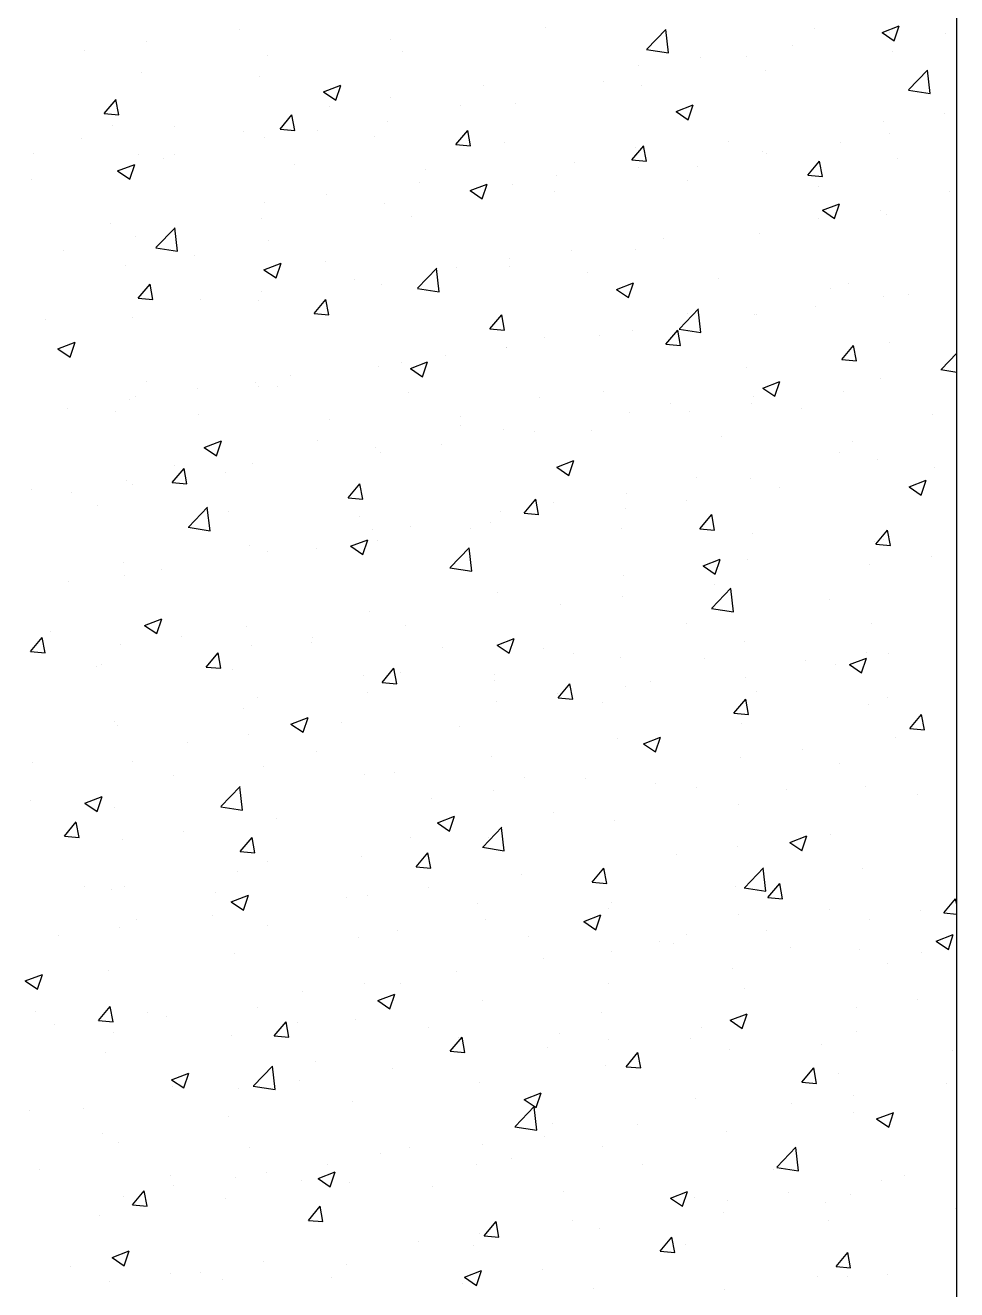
# Model space of a CAD drawing. Header units: millimetres. Extents: x 331487 to 517269, y 198509 to 399936.
# Drawn here: x 419966 to 420346, y 392006 to 392522 of the extents above; entities that cross this region are included whole.
import ezdxf

# ---------------------------------------------------------------- set-up
doc = ezdxf.new("R2010")
doc.units = ezdxf.units.MM
doc.header["$MEASUREMENT"] = 0
doc.layers.add('COLUMN', color=6, linetype='Continuous')

msp = doc.modelspace()

# ---------------------------------------------------------------- linework, layer by layer
at = {"layer": 'COLUMN'}
msp.add_line((420345.71, 381283.05), (420345.71, 399936.48), dxfattribs=at)
at = {"layer": 'COLUMN', "color": 2, "linetype": 'Continuous'}
for p, q in [((420053.09, 392519.76), (420053.09, 392519.76)), ((420177.89, 392520.75), (420177.89, 392520.75)), ((420219.35, 392511.78), (420227.14, 392519.9)), ((420228.15, 392510.31), (420227.05, 392519.8)), ((420287.74, 392520.42), (420287.74, 392520.42)), ((420315.27, 392518.65), (420322.27, 392521.34)), ((420315.27, 392518.65), (420320.25, 392515.3)), ((420318.49, 392518.82), (420318.49, 392518.82)), ((420320.24, 392515.3), (420322.27, 392521.34)), ((420015.21, 392514.77), (420015.21, 392514.77)), ((420114.96, 392515.65), (420114.96, 392515.65)), ((420278.9, 392513.51), (420278.9, 392513.51)), ((420341.12, 392518.16), (420341.12, 392518.16)), ((419990.18, 392511.47), (419990.18, 392511.47)), ((420064.45, 392509.25), (420064.45, 392509.25)), ((420119.57, 392510.74), (420119.57, 392510.74)), ((420219.26, 392511.68), (420228.15, 392510.3)), ((420241.03, 392508.52), (420241.03, 392508.52)), ((420260.17, 392508.81), (420260.17, 392508.81)), ((420319.47, 392510.8), (420319.47, 392510.8)), ((420216, 392505.23), (420216, 392505.23)), ((420267.53, 392503.3), (420267.53, 392503.3)), ((420326.07, 392495.23), (420333.86, 392503.34)), ((420334.87, 392493.75), (420333.77, 392503.25)), ((420013.1, 392502.21), (420013.1, 392502.21)), ((420061.25, 392500.73), (420061.25, 392500.73)), ((420201.85, 392498.8), (420201.85, 392498.8)), ((420087.54, 392494.41), (420094.54, 392497.1)), ((420087.54, 392494.41), (420092.51, 392491.05)), ((420092.51, 392491.05), (420094.53, 392497.09)), ((420152.84, 392496.91), (420152.84, 392496.91)), ((420217.02, 392496.9), (420217.02, 392496.9)), ((420325.98, 392495.13), (420334.88, 392493.75)), ((419998.06, 392485.54), (420002.88, 392491.28)), ((420004.03, 392485.01), (420002.87, 392491.28)), ((420002.93, 392490.72), (420002.93, 392490.72)), ((420089.94, 392488.63), (420089.94, 392488.63)), ((420114.97, 392491.93), (420114.97, 392491.93)), ((420143.53, 392488.79), (420143.53, 392488.79)), ((420165.68, 392489.86), (420165.68, 392489.86)), ((420231.25, 392486.4), (420238.25, 392489.09)), ((420236.22, 392483.04), (420238.25, 392489.09)), ((419998.06, 392485.54), (420004.03, 392485.02)), ((420069.78, 392479.26), (420074.6, 392485.01)), ((420075.76, 392478.73), (420074.6, 392485)), ((420231.25, 392486.4), (420236.22, 392483.04)), ((420340.79, 392485.68), (420340.79, 392485.68)), ((420001.35, 392480.6), (420001.35, 392480.6)), ((420026.78, 392480.32), (420026.78, 392480.32)), ((420054.73, 392478.34), (420054.73, 392478.34)), ((420069.78, 392479.26), (420075.76, 392478.74)), ((420085.21, 392478.78), (420085.21, 392478.78)), ((420113.74, 392482.36), (420113.74, 392482.36)), ((420141.51, 392472.99), (420146.33, 392478.73)), ((420147.48, 392472.46), (420146.33, 392478.73)), ((420315.75, 392482.38), (420315.75, 392482.38)), ((420318.26, 392477.51), (420318.26, 392477.51)), ((419988.91, 392475.33), (419988.91, 392475.33)), ((420063.23, 392475.96), (420063.23, 392475.96)), ((420108.12, 392476.09), (420108.12, 392476.09)), ((420141.51, 392472.99), (420147.49, 392472.46)), ((420161.5, 392473.83), (420161.5, 392473.83)), ((420213.23, 392466.71), (420218.06, 392472.46)), ((420219.21, 392466.18), (420218.05, 392472.45)), ((420252.6, 392474.07), (420252.6, 392474.07)), ((420298.36, 392473.81), (420298.36, 392473.81)), ((419969.05, 392469.42), (419969.05, 392469.42)), ((420011.89, 392468.92), (420011.89, 392468.92)), ((420022.44, 392467.17), (420022.44, 392467.17)), ((420026.9, 392468.77), (420026.9, 392468.77)), ((420214.72, 392469.08), (420214.72, 392469.08)), ((420214.88, 392471.58), (420214.88, 392471.58)), ((420266.32, 392470.02), (420266.32, 392470.02)), ((420268.26, 392469.32), (420268.26, 392469.32)), ((420321.65, 392467.07), (420321.65, 392467.07)), ((420003.52, 392462.16), (420010.52, 392464.84)), ((420003.52, 392462.16), (420008.49, 392458.8)), ((420008.48, 392458.8), (420010.51, 392464.84)), ((420075.82, 392464.91), (420075.82, 392464.91)), ((420129.2, 392462.65), (420129.2, 392462.65)), ((420189.69, 392465.79), (420189.69, 392465.79)), ((420213.23, 392466.71), (420219.21, 392466.19)), ((420215.81, 392463.61), (420215.81, 392463.61)), ((420240.04, 392463.8), (420240.04, 392463.8)), ((420284.96, 392460.44), (420289.78, 392466.18)), ((420290.93, 392459.91), (420289.78, 392466.17)), ((419968.58, 392458.76), (419968.58, 392458.76)), ((420126.54, 392457.47), (420126.54, 392457.47)), ((420147.23, 392454.15), (420154.23, 392456.83)), ((420152.2, 392450.79), (420154.22, 392456.83)), ((420182.58, 392460.4), (420182.58, 392460.4)), ((420235.97, 392458.14), (420235.97, 392458.14)), ((420284.96, 392460.44), (420290.94, 392459.91)), ((420088.66, 392452.48), (420088.66, 392452.48)), ((420147.23, 392454.15), (420152.2, 392450.79)), ((420164.46, 392456.57), (420164.46, 392456.57)), ((420181.72, 392453.79), (420181.72, 392453.79)), ((420289.35, 392455.89), (420289.35, 392455.89)), ((420342.73, 392453.63), (420342.73, 392453.63)), ((420063.63, 392449.19), (420063.63, 392449.19)), ((420112.52, 392449.07), (420112.52, 392449.07)), ((420290.94, 392446.14), (420297.94, 392448.83)), ((420295.91, 392442.78), (420297.94, 392448.82)), ((420062.01, 392442.67), (420062.01, 392442.67)), ((420123.41, 392443.78), (420123.41, 392443.78)), ((420289.45, 392442.94), (420289.45, 392442.94)), ((420290.94, 392446.14), (420295.92, 392442.78)), ((420314.48, 392446.24), (420314.48, 392446.24)), ((420317.04, 392444.22), (420317.04, 392444.22)), ((420000.47, 392440.87), (420000.47, 392440.87)), ((420019.16, 392430.92), (420026.95, 392439.04)), ((420027.96, 392429.45), (420026.86, 392438.94)), ((420265.1, 392436.73), (420265.1, 392436.73)), ((420010.67, 392435.63), (420010.67, 392435.63)), ((420065.09, 392433.77), (420065.09, 392433.77)), ((420226.29, 392434.63), (420226.29, 392434.63)), ((419981.46, 392429.77), (419981.46, 392429.77)), ((420019.07, 392430.82), (420027.96, 392429.44)), ((420034.84, 392427.51), (420034.84, 392427.51)), ((420163.38, 392426.34), (420163.38, 392426.34)), ((420188.42, 392429.64), (420188.42, 392429.64)), ((420214.59, 392430.32), (420214.59, 392430.32)), ((420006.77, 392423.76), (420006.77, 392423.76)), ((420063.21, 392421.89), (420070.21, 392424.58)), ((420063.21, 392421.89), (420068.18, 392418.54)), ((420068.18, 392418.54), (420070.2, 392424.58)), ((420088.22, 392425.26), (420088.22, 392425.26)), ((420125.88, 392414.37), (420133.67, 392422.48)), ((420134.68, 392412.89), (420133.58, 392422.39)), ((420141.6, 392423), (420141.6, 392423)), ((420163.25, 392423.28), (420163.25, 392423.28)), ((420194.99, 392420.75), (420194.99, 392420.75)), ((420011.93, 392410.32), (420016.75, 392416.06)), ((420017.91, 392409.79), (420016.75, 392416.06)), ((420100.23, 392418.03), (420100.23, 392418.03)), ((420111.31, 392415.79), (420111.31, 392415.79)), ((420206.92, 392413.88), (420213.92, 392416.57)), ((420211.89, 392410.53), (420213.92, 392416.57)), ((420248.37, 392418.49), (420248.37, 392418.49)), ((420301.75, 392416.23), (420301.75, 392416.23)), ((420011.93, 392410.32), (420017.91, 392409.8)), ((420062.36, 392413.04), (420062.36, 392413.04)), ((420125.79, 392414.27), (420134.69, 392412.89)), ((420206.92, 392413.88), (420211.89, 392410.53)), ((420294.23, 392414.15), (420294.23, 392414.15)), ((420315.82, 392410.93), (420315.82, 392410.93)), ((420326.05, 392411.78), (420326.05, 392411.78)), ((420037.32, 392409.75), (420037.32, 392409.75)), ((420060.8, 392409.38), (420060.8, 392409.38)), ((420083.66, 392404.04), (420088.48, 392409.79)), ((420089.63, 392403.51), (420088.47, 392409.78)), ((420232.61, 392397.81), (420240.39, 392405.93)), ((420241.41, 392396.34), (420240.3, 392405.84)), ((420288.17, 392406.8), (420288.17, 392406.8)), ((419974.17, 392401.43), (419974.17, 392401.43)), ((420009.45, 392402.34), (420009.45, 392402.34)), ((420083.66, 392404.04), (420089.63, 392403.52)), ((420155.38, 392397.77), (420160.2, 392403.51)), ((420161.36, 392397.24), (420160.2, 392403.51)), ((420235.91, 392404.14), (420235.91, 392404.14)), ((420263.14, 392403.5), (420263.14, 392403.5)), ((420263.89, 392403.44), (420263.89, 392403.44)), ((420155.38, 392397.77), (420161.36, 392397.25)), ((420199.98, 392395.18), (420199.98, 392395.18)), ((420213.38, 392397.03), (420213.38, 392397.03)), ((420227.11, 392391.49), (420231.93, 392397.24)), ((420233.08, 392390.96), (420231.93, 392397.23)), ((420232.52, 392397.72), (420241.41, 392396.34)), ((419979.18, 392389.64), (419986.19, 392392.33)), ((419979.18, 392389.64), (419984.16, 392386.29)), ((419984.15, 392386.28), (419986.18, 392392.33)), ((420162.03, 392389.99), (420162.03, 392389.99)), ((420162.11, 392390.2), (420162.11, 392390.2)), ((420177.6, 392394.12), (420177.6, 392394.12)), ((420227.11, 392391.49), (420233.09, 392390.97)), ((420298.84, 392385.22), (420303.66, 392390.96)), ((420304.81, 392384.69), (420303.65, 392390.96)), ((420318.19, 392392.19), (420318.19, 392392.19)), ((420137.08, 392386.9), (420137.08, 392386.9)), ((420298.84, 392385.22), (420304.81, 392384.7)), ((420339.33, 392381.26), (420345.71, 392387.91)), ((420110.09, 392382.5), (420110.09, 392382.5)), ((420119.28, 392384.11), (420119.28, 392384.11)), ((420122.9, 392381.63), (420129.9, 392384.32)), ((420122.9, 392381.63), (420127.87, 392378.28)), ((420127.87, 392378.27), (420129.89, 392384.32)), ((420259.88, 392382.18), (420259.88, 392382.18)), ((420339.24, 392381.17), (420345.71, 392380.16)), ((420015.37, 392376.41), (420015.37, 392376.41)), ((420059.58, 392376.09), (420059.58, 392376.09)), ((420073.92, 392378.59), (420073.92, 392378.59)), ((420266.61, 392373.62), (420273.61, 392376.31)), ((420271.58, 392370.27), (420273.61, 392376.31)), ((420314.61, 392377.64), (420314.61, 392377.64)), ((420008.24, 392369.05), (420008.24, 392369.05)), ((420011.01, 392370.31), (420011.01, 392370.31)), ((420036.05, 392373.6), (420036.05, 392373.6)), ((420060.96, 392374.1), (420060.96, 392374.1)), ((420068.75, 392374.16), (420068.75, 392374.16)), ((420122.13, 392371.9), (420122.13, 392371.9)), ((420175.51, 392369.65), (420175.51, 392369.65)), ((420201.56, 392372.17), (420201.56, 392372.17)), ((420262.67, 392370.15), (420262.67, 392370.15)), ((420266.61, 392373.62), (420271.58, 392370.27)), ((420299.74, 392372.34), (420299.74, 392372.34)), ((419983.07, 392365.24), (419983.07, 392365.24)), ((420002.64, 392364.09), (420002.64, 392364.09)), ((420228.89, 392367.39), (420228.89, 392367.39)), ((420236.83, 392364.06), (420236.83, 392364.06)), ((420261.87, 392367.35), (420261.87, 392367.35)), ((420282.28, 392365.13), (420282.28, 392365.13)), ((420036.45, 392362.98), (420036.45, 392362.98)), ((420089.83, 392360.72), (420089.83, 392360.72)), ((420143.24, 392362.16), (420143.24, 392362.16)), ((420212.16, 392363.75), (420212.16, 392363.75)), ((420335.66, 392362.88), (420335.66, 392362.88)), ((420143.21, 392358.47), (420143.21, 392358.47)), ((420160.82, 392356.7), (420160.82, 392356.7)), ((420173.68, 392355.74), (420173.68, 392355.74)), ((420196.6, 392356.21), (420196.6, 392356.21)), ((420249.98, 392353.96), (420249.98, 392353.96)), ((420038.87, 392349.38), (420045.88, 392352.07)), ((420038.87, 392349.38), (420043.85, 392346.02)), ((420043.84, 392346.02), (420045.87, 392352.06)), ((420084.92, 392352.15), (420084.92, 392352.15)), ((420108.88, 392349.21), (420108.88, 392349.21)), ((420135.8, 392350.76), (420135.8, 392350.76)), ((420303.36, 392351.7), (420303.36, 392351.7)), ((420110.77, 392347.46), (420110.77, 392347.46)), ((420182.59, 392341.37), (420189.59, 392344.06)), ((420187.56, 392338.01), (420189.58, 392344.06)), ((420298.07, 392347.18), (420298.07, 392347.18)), ((420313.39, 392344.36), (420313.39, 392344.36)), ((420025.81, 392335.1), (420030.63, 392340.84)), ((420026.6, 392342.14), (420026.6, 392342.14)), ((420031.78, 392334.57), (420030.62, 392340.84)), ((420047.61, 392339.15), (420047.61, 392339.15)), ((420058.37, 392342.8), (420058.37, 392342.8)), ((420182.59, 392341.37), (420187.56, 392338.01)), ((420336.59, 392341.21), (420336.59, 392341.21)), ((420007.02, 392335.76), (420007.02, 392335.76)), ((420009.74, 392334.16), (420009.74, 392334.16)), ((420025.81, 392335.1), (420031.78, 392334.58)), ((420097.53, 392328.82), (420102.35, 392334.57)), ((420103.51, 392328.29), (420102.35, 392334.56)), ((420239.75, 392337.17), (420239.75, 392337.17)), ((420261.45, 392336.86), (420261.45, 392336.86)), ((420326.3, 392333.36), (420333.3, 392336.05)), ((420326.3, 392333.36), (420331.27, 392330.01)), ((420331.27, 392330), (420333.3, 392336.05)), ((419968.28, 392332.13), (419968.28, 392332.13)), ((419984.71, 392330.87), (419984.71, 392330.87)), ((420097.53, 392328.82), (420103.51, 392328.3)), ((420169.26, 392322.55), (420174.08, 392328.29)), ((420175.23, 392322.02), (420174.08, 392328.29)), ((420210.94, 392330.46), (420210.94, 392330.46)), ((420235.56, 392327.91), (420235.56, 392327.91)), ((420273.43, 392332.9), (420273.43, 392332.9)), ((419995.47, 392325.58), (419995.47, 392325.58)), ((420032.42, 392316.95), (420040.2, 392325.07)), ((420041.22, 392315.48), (420040.11, 392324.98)), ((420048.85, 392323.33), (420048.85, 392323.33)), ((420159.6, 392323.41), (420159.6, 392323.41)), ((420181.43, 392327.16), (420181.43, 392327.16)), ((420210.53, 392324.62), (420210.53, 392324.62)), ((420102.23, 392321.07), (420102.23, 392321.07)), ((420155.62, 392318.82), (420155.62, 392318.82)), ((420169.26, 392322.55), (420175.24, 392322.03)), ((420240.98, 392316.27), (420245.81, 392322.02)), ((420246.96, 392315.74), (420245.8, 392322.01)), ((420032.33, 392316.86), (420041.22, 392315.48)), ((420107.66, 392315.92), (420107.66, 392315.92)), ((420123.11, 392317.15), (420123.11, 392317.15)), ((420147.37, 392316.3), (420147.37, 392316.3)), ((420209, 392316.56), (420209, 392316.56)), ((420240.98, 392316.27), (420246.96, 392315.75)), ((420262.38, 392314.3), (420262.38, 392314.3)), ((420312.71, 392310), (420317.53, 392315.74)), ((420318.68, 392309.47), (420317.53, 392315.74)), ((420057.15, 392309.52), (420057.15, 392309.52)), ((420064.79, 392307.14), (420064.79, 392307.14)), ((420084.46, 392308.02), (420084.46, 392308.02)), ((420098.56, 392309.12), (420105.57, 392311.8)), ((420098.57, 392309.12), (420103.54, 392305.76)), ((420103.53, 392305.76), (420105.56, 392311.8)), ((420109.5, 392311.32), (420109.5, 392311.32)), ((420139.14, 392300.4), (420146.93, 392308.52)), ((420147.94, 392298.93), (420146.84, 392308.43)), ((420312.18, 392311.07), (420312.18, 392311.07)), ((420312.71, 392310), (420318.69, 392309.48)), ((420315.76, 392312.05), (420315.76, 392312.05)), ((420005.81, 392302.47), (420005.81, 392302.47)), ((420242.28, 392301.11), (420249.28, 392303.8)), ((420247.25, 392297.75), (420249.27, 392303.79)), ((420260.24, 392303.57), (420260.24, 392303.57)), ((420335.31, 392305.07), (420335.31, 392305.07)), ((420006.47, 392297.13), (420006.47, 392297.13)), ((420021.31, 392299.71), (420021.31, 392299.71)), ((420139.05, 392300.31), (420147.94, 392298.93)), ((420209.73, 392297.17), (420209.73, 392297.17)), ((420242.28, 392301.11), (420247.25, 392297.75)), ((420310.28, 392301.77), (420310.28, 392301.77)), ((419983.43, 392294.72), (419983.43, 392294.72)), ((420245.86, 392283.85), (420253.65, 392291.97)), ((420247.13, 392293.46), (420247.13, 392293.46)), ((420254.67, 392282.38), (420253.56, 392291.88)), ((420158.38, 392290.13), (420158.38, 392290.13)), ((420209.25, 392288.47), (420209.25, 392288.47)), ((420293.94, 392287.52), (420293.94, 392287.52)), ((420106.45, 392282.63), (420106.45, 392282.63)), ((420184.22, 392285.18), (420184.22, 392285.18)), ((420245.77, 392283.76), (420254.67, 392282.38)), ((420014.54, 392276.86), (420021.54, 392279.55)), ((420014.54, 392276.86), (420019.52, 392273.51)), ((420019.51, 392273.51), (420021.54, 392279.55)), ((420055.93, 392276.23), (420055.93, 392276.23)), ((420121.06, 392276.86), (420121.06, 392276.86)), ((420235.62, 392277.51), (420235.62, 392277.51)), ((420310.96, 392277.78), (420310.96, 392277.78)), ((419967.96, 392266.16), (419972.78, 392271.9)), ((419973.93, 392265.62), (419972.77, 392271.89)), ((419976, 392274.48), (419976, 392274.48)), ((420029.38, 392272.23), (420029.38, 392272.23)), ((420083.19, 392271.88), (420083.19, 392271.88)), ((420158.26, 392268.85), (420165.26, 392271.54)), ((420163.22, 392265.5), (420165.25, 392271.54)), ((419967.96, 392266.16), (419973.93, 392265.63)), ((420004.59, 392269.18), (420004.59, 392269.18)), ((420058.16, 392268.58), (420058.16, 392268.58)), ((420082.76, 392269.97), (420082.76, 392269.97)), ((420136.14, 392267.72), (420136.14, 392267.72)), ((420158.26, 392268.85), (420163.23, 392265.5)), ((420177.3, 392267.5), (420177.3, 392267.5)), ((420259.02, 392270.28), (420259.02, 392270.28)), ((419997.08, 392261.05), (419997.08, 392261.05)), ((420039.68, 392259.88), (420044.5, 392265.63)), ((420045.66, 392259.35), (420044.5, 392265.62)), ((420189.53, 392265.46), (420189.53, 392265.46)), ((420208.51, 392263.88), (420208.51, 392263.88)), ((420242.91, 392263.2), (420242.91, 392263.2)), ((420283.97, 392262.33), (420283.97, 392262.33)), ((420296.29, 392260.95), (420296.29, 392260.95)), ((420301.97, 392260.85), (420308.97, 392263.53)), ((420301.97, 392260.85), (420306.94, 392257.49)), ((420306.94, 392257.49), (420308.97, 392263.53)), ((420309.01, 392265.63), (420309.01, 392265.63)), ((420317.9, 392265.56), (420317.9, 392265.56)), ((419995, 392260.26), (419995, 392260.26)), ((420039.68, 392259.88), (420045.66, 392259.36)), ((420050.46, 392258.79), (420050.46, 392258.79)), ((420103.85, 392256.54), (420103.85, 392256.54)), ((420111.41, 392253.61), (420116.23, 392259.35)), ((420117.38, 392253.07), (420116.23, 392259.34)), ((420118.98, 392257.49), (420118.98, 392257.49)), ((420157.17, 392256.84), (420157.17, 392256.84)), ((420111.41, 392253.61), (420117.39, 392253.08)), ((420157.23, 392254.28), (420157.23, 392254.28)), ((420183.13, 392247.33), (420187.95, 392253.08)), ((420189.11, 392246.8), (420187.95, 392253.07)), ((420210.61, 392252.03), (420210.61, 392252.03)), ((420220.82, 392254.02), (420220.82, 392254.02)), ((420259.58, 392255.55), (420259.58, 392255.55)), ((420060.66, 392247.47), (420060.66, 392247.47)), ((420105.23, 392249.34), (420105.23, 392249.34)), ((420157.91, 392245.73), (420157.91, 392245.73)), ((420182.95, 392249.03), (420182.95, 392249.03)), ((420183.13, 392247.33), (420189.11, 392246.81)), ((420201.26, 392245.54), (420201.26, 392245.54)), ((420254.86, 392241.05), (420259.68, 392246.8)), ((420260.83, 392240.52), (420259.68, 392246.79)), ((420263.99, 392249.77), (420263.99, 392249.77)), ((420317.37, 392247.52), (420317.37, 392247.52)), ((420054.72, 392242.94), (420054.72, 392242.94)), ((420254.86, 392241.05), (420260.84, 392240.53)), ((420309.74, 392244.49), (420309.74, 392244.49)), ((420326.59, 392234.78), (420331.41, 392240.52)), ((420332.56, 392234.25), (420331.4, 392240.52)), ((420002.34, 392237.46), (420002.34, 392237.46)), ((420003.37, 392235.9), (420003.37, 392235.9)), ((420074.23, 392236.6), (420081.24, 392239.29)), ((420074.23, 392236.6), (420079.21, 392233.25)), ((420079.2, 392233.24), (420081.23, 392239.29)), ((420094.76, 392237.42), (420094.76, 392237.42)), ((420142.94, 392235.53), (420142.94, 392235.53)), ((420257.81, 392236.99), (420257.81, 392236.99)), ((420056.88, 392232.43), (420056.88, 392232.43)), ((420207.3, 392230.59), (420207.3, 392230.59)), ((420217.95, 392228.59), (420224.95, 392231.28)), ((420222.92, 392225.24), (420224.94, 392231.28)), ((420320.57, 392231.17), (420320.57, 392231.17)), ((420326.59, 392234.78), (420332.56, 392234.26)), ((420031.85, 392229.14), (420031.85, 392229.14)), ((420084.62, 392225.52), (420084.62, 392225.52)), ((420217.95, 392228.59), (420222.92, 392225.24)), ((420282.7, 392226.19), (420282.7, 392226.19)), ((419968.69, 392220.82), (419968.69, 392220.82)), ((420009.48, 392221.4), (420009.48, 392221.4)), ((420155.95, 392223.55), (420155.95, 392223.55)), ((420257.67, 392222.89), (420257.67, 392222.89)), ((420297.77, 392220.55), (420297.77, 392220.55)), ((420026.31, 392215.51), (420026.31, 392215.51)), ((420062.87, 392219.14), (420062.87, 392219.14)), ((420104.01, 392216.05), (420104.01, 392216.05)), ((420116.25, 392216.88), (420116.25, 392216.88)), ((420169.63, 392214.63), (420169.63, 392214.63)), ((420194.51, 392214.58), (420194.51, 392214.58)), ((420045.67, 392202.99), (420053.46, 392211.11)), ((420054.48, 392201.52), (420053.37, 392211.02)), ((420053.5, 392209.65), (420053.5, 392209.65)), ((420156.64, 392209.59), (420156.64, 392209.59)), ((420223.01, 392212.37), (420223.01, 392212.37)), ((420239.45, 392210.54), (420239.45, 392210.54)), ((420276.39, 392210.12), (420276.39, 392210.12)), ((420308.53, 392211.2), (420308.53, 392211.2)), ((419967.99, 392205.5), (419967.99, 392205.5)), ((419990.21, 392204.35), (419997.21, 392207.04)), ((419990.21, 392204.35), (419995.19, 392200.99)), ((419995.18, 392200.99), (419997.21, 392207.03)), ((420131.6, 392206.29), (420131.6, 392206.29)), ((420329.78, 392207.86), (420329.78, 392207.86)), ((420002.16, 392202.61), (420002.16, 392202.61)), ((420045.58, 392202.9), (420054.48, 392201.52)), ((420133.92, 392196.34), (420140.93, 392199.03)), ((420138.89, 392192.98), (420140.92, 392199.03)), ((420181.13, 392200.53), (420181.13, 392200.53)), ((420256.59, 392203.7), (420256.59, 392203.7)), ((419981.83, 392190.94), (419986.65, 392196.68)), ((419987.8, 392190.41), (419986.65, 392196.67)), ((420068.45, 392197.98), (420068.45, 392197.98)), ((420133.92, 392196.34), (420138.9, 392192.98)), ((420152.4, 392186.44), (420160.19, 392194.56)), ((420161.2, 392184.97), (420160.1, 392194.46)), ((420206.08, 392197.3), (420206.08, 392197.3)), ((419981.83, 392190.94), (419987.81, 392190.41)), ((420005.54, 392189.7), (420005.54, 392189.7)), ((420030.58, 392192.99), (420030.58, 392192.99)), ((420053.56, 392184.66), (420058.38, 392190.41)), ((420059.53, 392184.13), (420058.37, 392190.4)), ((420122.82, 392190.52), (420122.82, 392190.52)), ((420154.74, 392190.26), (420154.74, 392190.26)), ((420277.64, 392188.33), (420284.64, 392191.02)), ((420282.61, 392184.97), (420284.63, 392191.02)), ((420294.27, 392191.73), (420294.27, 392191.73)), ((420053.56, 392184.66), (420059.53, 392184.14)), ((420125.28, 392178.39), (420130.1, 392184.13)), ((420131.26, 392177.86), (420130.1, 392184.12)), ((420152.31, 392186.34), (420161.2, 392184.96)), ((420231.36, 392183.45), (420231.36, 392183.45)), ((420256.39, 392186.74), (420256.39, 392186.74)), ((420277.64, 392188.33), (420282.61, 392184.98)), ((420064.5, 392180.51), (420064.5, 392180.51)), ((420102.8, 392182.76), (420102.8, 392182.76)), ((420125.28, 392178.39), (420131.26, 392177.86)), ((420052.29, 392176.36), (420052.29, 392176.36)), ((420168.2, 392175.13), (420168.2, 392175.13)), ((420197.01, 392172.11), (420201.83, 392177.86)), ((420202.98, 392171.58), (420201.83, 392177.85)), ((420259.12, 392169.89), (420266.91, 392178)), ((420267.92, 392168.41), (420266.82, 392177.91)), ((420307.31, 392177.91), (420307.31, 392177.91)), ((419990.01, 392170.3), (419990.01, 392170.3)), ((420000.94, 392169.32), (420000.94, 392169.32)), ((420006.18, 392170.5), (420006.18, 392170.5)), ((420043.39, 392168.04), (420043.39, 392168.04)), ((420130.33, 392170.15), (420130.33, 392170.15)), ((420197.01, 392172.11), (420202.99, 392171.59)), ((420255.37, 392170.41), (420255.37, 392170.41)), ((420259.03, 392169.79), (420267.93, 392168.41)), ((420268.73, 392165.84), (420273.56, 392171.58)), ((420274.71, 392165.3), (420273.55, 392171.57)), ((420049.9, 392164.09), (420056.9, 392166.77)), ((420049.9, 392164.09), (420054.88, 392160.73)), ((420054.87, 392160.73), (420056.9, 392166.77)), ((420096.77, 392165.79), (420096.77, 392165.79)), ((420105.3, 392166.85), (420105.3, 392166.85)), ((420150.16, 392163.53), (420150.16, 392163.53)), ((420204.86, 392164.01), (420204.86, 392164.01)), ((420268.74, 392165.84), (420274.71, 392165.31)), ((420340.46, 392159.56), (420345.28, 392165.31)), ((420345.71, 392162.97), (420345.28, 392165.3)), ((420042.14, 392158.54), (420042.14, 392158.54)), ((420193.61, 392156.08), (420200.62, 392158.77)), ((420198.58, 392152.72), (420200.61, 392158.76)), ((420203.54, 392161.27), (420203.54, 392161.27)), ((420256.92, 392159.02), (420256.92, 392159.02)), ((420293.64, 392160.89), (420293.64, 392160.89)), ((420331.11, 392160.6), (420331.11, 392160.6)), ((420340.46, 392159.56), (420345.71, 392159.1)), ((420004.27, 392153.55), (420004.27, 392153.55)), ((420011.1, 392156.86), (420011.1, 392156.86)), ((420064.48, 392154.61), (420064.48, 392154.61)), ((420153.52, 392156.97), (420153.52, 392156.97)), ((420193.62, 392156.08), (420198.59, 392152.72)), ((420310.3, 392156.76), (420310.3, 392156.76)), ((419979.23, 392150.26), (419979.23, 392150.26)), ((420101.58, 392149.47), (420101.58, 392149.47)), ((420117.86, 392152.35), (420117.86, 392152.35)), ((420171.24, 392150.1), (420171.24, 392150.1)), ((420224.62, 392147.84), (420224.62, 392147.84)), ((420230.09, 392147.3), (420230.09, 392147.3)), ((420235.32, 392150.88), (420235.32, 392150.88)), ((420267.96, 392152.29), (420267.96, 392152.29)), ((420337.33, 392148.07), (420344.33, 392150.76)), ((420337.33, 392148.07), (420342.3, 392144.71)), ((420342.3, 392144.71), (420344.32, 392150.76)), ((420051.07, 392143.07), (420051.07, 392143.07)), ((420205.05, 392144.01), (420205.05, 392144.01)), ((420278.01, 392145.59), (420278.01, 392145.59)), ((420306.1, 392144.62), (420306.1, 392144.62)), ((420331.39, 392143.33), (420331.39, 392143.33)), ((420177.01, 392140.87), (420177.01, 392140.87)), ((420254.16, 392137.12), (420254.16, 392137.12)), ((420317.6, 392138.93), (420317.6, 392138.93)), ((419965.88, 392131.83), (419972.88, 392134.52)), ((419965.88, 392131.83), (419970.85, 392128.48)), ((419970.85, 392128.48), (419972.88, 392134.52)), ((419999.73, 392136.03), (419999.73, 392136.03)), ((420141.9, 392135.69), (420141.9, 392135.69)), ((420078.99, 392127.41), (420078.99, 392127.41)), ((420104.02, 392130.71), (420104.02, 392130.71)), ((420118.69, 392130.86), (420118.69, 392130.86)), ((420203.65, 392130.72), (420203.65, 392130.72)), ((420259.29, 392128.92), (420259.29, 392128.92)), ((420109.59, 392123.82), (420116.59, 392126.51)), ((420109.59, 392123.82), (420114.57, 392120.47)), ((420114.56, 392120.47), (420116.59, 392126.51)), ((420152.3, 392123.68), (420152.3, 392123.68)), ((420329.84, 392124.46), (420329.84, 392124.46)), ((419970.12, 392119.47), (419970.12, 392119.47)), ((419995.71, 392115.72), (420000.53, 392121.46)), ((420001.68, 392115.19), (420000.52, 392121.45)), ((420015.84, 392119.1), (420015.84, 392119.1)), ((420023.5, 392117.21), (420023.5, 392117.21)), ((420060.37, 392120.85), (420060.37, 392120.85)), ((420200.97, 392118.91), (420200.97, 392118.91)), ((420253.31, 392115.82), (420260.31, 392118.5)), ((420258.27, 392112.46), (420260.3, 392118.5)), ((420304.81, 392121.16), (420304.81, 392121.16)), ((419977.96, 392114.11), (419977.96, 392114.11)), ((419995.71, 392115.72), (420001.68, 392115.19)), ((420067.43, 392109.44), (420072.25, 392115.19)), ((420073.41, 392108.91), (420072.25, 392115.18)), ((420076.88, 392114.95), (420076.88, 392114.95)), ((420100.37, 392116.18), (420100.37, 392116.18)), ((420130.26, 392112.7), (420130.26, 392112.7)), ((420241.65, 392112.85), (420241.65, 392112.85)), ((420253.31, 392115.82), (420258.28, 392112.46)), ((420304.88, 392111.33), (420304.88, 392111.33)), ((420002.05, 392110.83), (420002.05, 392110.83)), ((420049.85, 392109.78), (420049.85, 392109.78)), ((420067.43, 392109.44), (420073.41, 392108.92)), ((420139.16, 392103.17), (420143.98, 392108.91)), ((420142.65, 392108.9), (420142.65, 392108.9)), ((420145.13, 392102.64), (420143.98, 392108.9)), ((420183.64, 392110.44), (420183.64, 392110.44)), ((420203.78, 392107.86), (420203.78, 392107.86)), ((420237.03, 392108.19), (420237.03, 392108.19)), ((419998.51, 392102.74), (419998.51, 392102.74)), ((420139.16, 392103.17), (420145.14, 392102.64)), ((420178.75, 392104.57), (420178.75, 392104.57)), ((420210.88, 392096.89), (420215.7, 392102.64)), ((420216.86, 392096.36), (420215.7, 392102.63)), ((420252.94, 392103.83), (420252.94, 392103.83)), ((420290.41, 392105.93), (420290.41, 392105.93)), ((420343.79, 392103.68), (420343.79, 392103.68)), ((420058.93, 392089.03), (420066.72, 392097.14)), ((420067.73, 392087.55), (420066.63, 392097.05)), ((420084.33, 392098.89), (420084.33, 392098.89)), ((420115.59, 392096.25), (420115.59, 392096.25)), ((420202.43, 392097.43), (420202.43, 392097.43)), ((420210.88, 392096.89), (420216.86, 392096.37)), ((420282.61, 392090.62), (420287.43, 392096.36)), ((420288.58, 392090.09), (420287.43, 392096.35)), ((420025.57, 392091.57), (420032.57, 392094.26)), ((420025.57, 392091.57), (420030.54, 392088.22)), ((420030.54, 392088.21), (420032.57, 392094.26)), ((420077.72, 392091.27), (420077.72, 392091.27)), ((420282.61, 392090.62), (420288.59, 392090.09)), ((420297.48, 392093.92), (420297.48, 392093.92)), ((420026.01, 392088.88), (420026.01, 392088.88)), ((420052.68, 392087.97), (420052.68, 392087.97)), ((420058.84, 392088.93), (420067.74, 392087.55)), ((420151.09, 392090.39), (420151.09, 392090.39)), ((420169.28, 392083.56), (420176.29, 392086.25)), ((420174.25, 392080.21), (420176.28, 392086.25)), ((420341.41, 392090), (420341.41, 392090)), ((420099.15, 392082.89), (420099.15, 392082.89)), ((420165.66, 392072.47), (420173.44, 392080.59)), ((420169.28, 392083.56), (420174.26, 392080.21)), ((420174.46, 392071), (420173.35, 392080.5)), ((420239.16, 392083.91), (420239.16, 392083.91)), ((420278.5, 392081.72), (420278.5, 392081.72)), ((420303.53, 392085.02), (420303.53, 392085.02)), ((419967.69, 392078.87), (419967.69, 392078.87)), ((419989.53, 392079.66), (419989.53, 392079.66)), ((420048.64, 392076.49), (420048.64, 392076.49)), ((420303.66, 392078.04), (420303.66, 392078.04)), ((420313, 392075.55), (420320, 392078.24)), ((420313, 392075.55), (420317.97, 392072.2)), ((420317.97, 392072.2), (420319.99, 392078.24)), ((420165.57, 392072.38), (420174.46, 392071)), ((420180.84, 392073.9), (420180.84, 392073.9)), ((420215.35, 392073.41), (420215.35, 392073.41)), ((420251.73, 392070.54), (420251.73, 392070.54)), ((419997.29, 392069.45), (419997.29, 392069.45)), ((420004.02, 392066.11), (420004.02, 392066.11)), ((420152.44, 392065.13), (420152.44, 392065.13)), ((420177.47, 392068.42), (420177.47, 392068.42)), ((420057.41, 392063.85), (420057.41, 392063.85)), ((420110.79, 392061.6), (420110.79, 392061.6)), ((420122.52, 392063.89), (420122.52, 392063.89)), ((420201.22, 392064.14), (420201.22, 392064.14)), ((420272.38, 392055.92), (420280.17, 392064.04)), ((420281.18, 392054.45), (420280.08, 392063.95)), ((419971.73, 392054.93), (419971.73, 392054.93)), ((420089.28, 392056.81), (420089.28, 392056.81)), ((420149.87, 392057.1), (420149.87, 392057.1)), ((420164.17, 392059.34), (420164.17, 392059.34)), ((420217.55, 392057.09), (420217.55, 392057.09)), ((420270.94, 392054.83), (420270.94, 392054.83)), ((420272.29, 392055.83), (420281.18, 392054.45)), ((420025.11, 392052.68), (420025.11, 392052.68)), ((420051.41, 392051.82), (420051.41, 392051.82)), ((420064.2, 392053.88), (420064.2, 392053.88)), ((420078.49, 392050.42), (420078.49, 392050.42)), ((420085.26, 392051.31), (420092.26, 392054)), ((420085.26, 392051.31), (420090.24, 392047.95)), ((420090.23, 392047.95), (420092.26, 392054)), ((420097.93, 392049.6), (420097.93, 392049.6)), ((420315.1, 392050.56), (420315.1, 392050.56)), ((420324.32, 392052.58), (420324.32, 392052.58)), ((420009.58, 392040.5), (420014.4, 392046.24)), ((420015.55, 392039.97), (420014.4, 392046.24)), ((420026.38, 392048.53), (420026.38, 392048.53)), ((420131.87, 392048.17), (420131.87, 392048.17)), ((420185.26, 392045.91), (420185.26, 392045.91)), ((420228.97, 392043.3), (420235.98, 392045.99)), ((420233.94, 392039.94), (420235.97, 392045.99)), ((420277.23, 392045.58), (420277.23, 392045.58)), ((420302.45, 392044.75), (420302.45, 392044.75)), ((420005.88, 392043.87), (420005.88, 392043.87)), ((420009.58, 392040.5), (420015.56, 392039.98)), ((420047.42, 392043.2), (420047.42, 392043.2)), ((420081.31, 392034.22), (420086.13, 392039.97)), ((420087.28, 392033.69), (420086.12, 392039.96)), ((420228.97, 392043.3), (420233.95, 392039.95)), ((420238.64, 392043.66), (420238.64, 392043.66)), ((420252.19, 392042.28), (420252.19, 392042.28)), ((420292.02, 392041.4), (420292.02, 392041.4)), ((420345.4, 392039.14), (420345.4, 392039.14)), ((419996.08, 392036.16), (419996.08, 392036.16)), ((420081.31, 392034.22), (420087.28, 392033.7)), ((420189.04, 392033.97), (420189.04, 392033.97)), ((420250.51, 392037.25), (420250.51, 392037.25)), ((420293.35, 392034.26), (420293.35, 392034.26)), ((420151.17, 392028.98), (420151.17, 392028.98)), ((420153.03, 392027.95), (420157.85, 392033.69)), ((420159.01, 392027.42), (420157.85, 392033.69)), ((420200, 392030.85), (420200, 392030.85)), ((420126.13, 392025.68), (420126.13, 392025.68)), ((420148.66, 392023.81), (420148.66, 392023.81)), ((420153.03, 392027.95), (420159.01, 392027.42)), ((420224.76, 392021.67), (420229.58, 392027.42)), ((420230.73, 392021.14), (420229.58, 392027.41)), ((420235.03, 392024.25), (420235.03, 392024.25)), ((420001.24, 392019.06), (420008.24, 392021.74)), ((420001.24, 392019.06), (420006.21, 392015.7)), ((420006.21, 392015.7), (420008.24, 392021.74)), ((420224.76, 392021.67), (420230.74, 392021.15)), ((420296.49, 392015.4), (420301.31, 392021.14)), ((420302.46, 392014.87), (420301.3, 392021.13)), ((419984.13, 392015.28), (419984.13, 392015.28)), ((420062.98, 392017.37), (420062.98, 392017.37)), ((420096.72, 392016.31), (420096.72, 392016.31)), ((420144.95, 392011.05), (420151.95, 392013.74)), ((420149.92, 392007.69), (420151.95, 392013.73)), ((420176.71, 392014.24), (420176.71, 392014.24)), ((420296.49, 392015.4), (420302.46, 392014.87)), ((420000.07, 392009.09), (420000.07, 392009.09)), ((420025.1, 392012.38), (420025.1, 392012.38)), ((420037.51, 392013.02), (420037.51, 392013.02)), ((420046.21, 392009.91), (420046.21, 392009.91)), ((420090.89, 392010.77), (420090.89, 392010.77)), ((420144.28, 392008.51), (420144.28, 392008.51)), ((420144.95, 392011.05), (420149.93, 392007.69)), ((420288.79, 392011.12), (420288.79, 392011.12)), ((420301.23, 392011.46), (420301.23, 392011.46)), ((420317.31, 392012.3), (420317.31, 392012.3)), ((420197.66, 392006.26), (420197.66, 392006.26)), ((420250.92, 392006.13), (420250.92, 392006.13))]:
    msp.add_line(p, q, dxfattribs=at)

doc.saveas('drawing.dxf')
